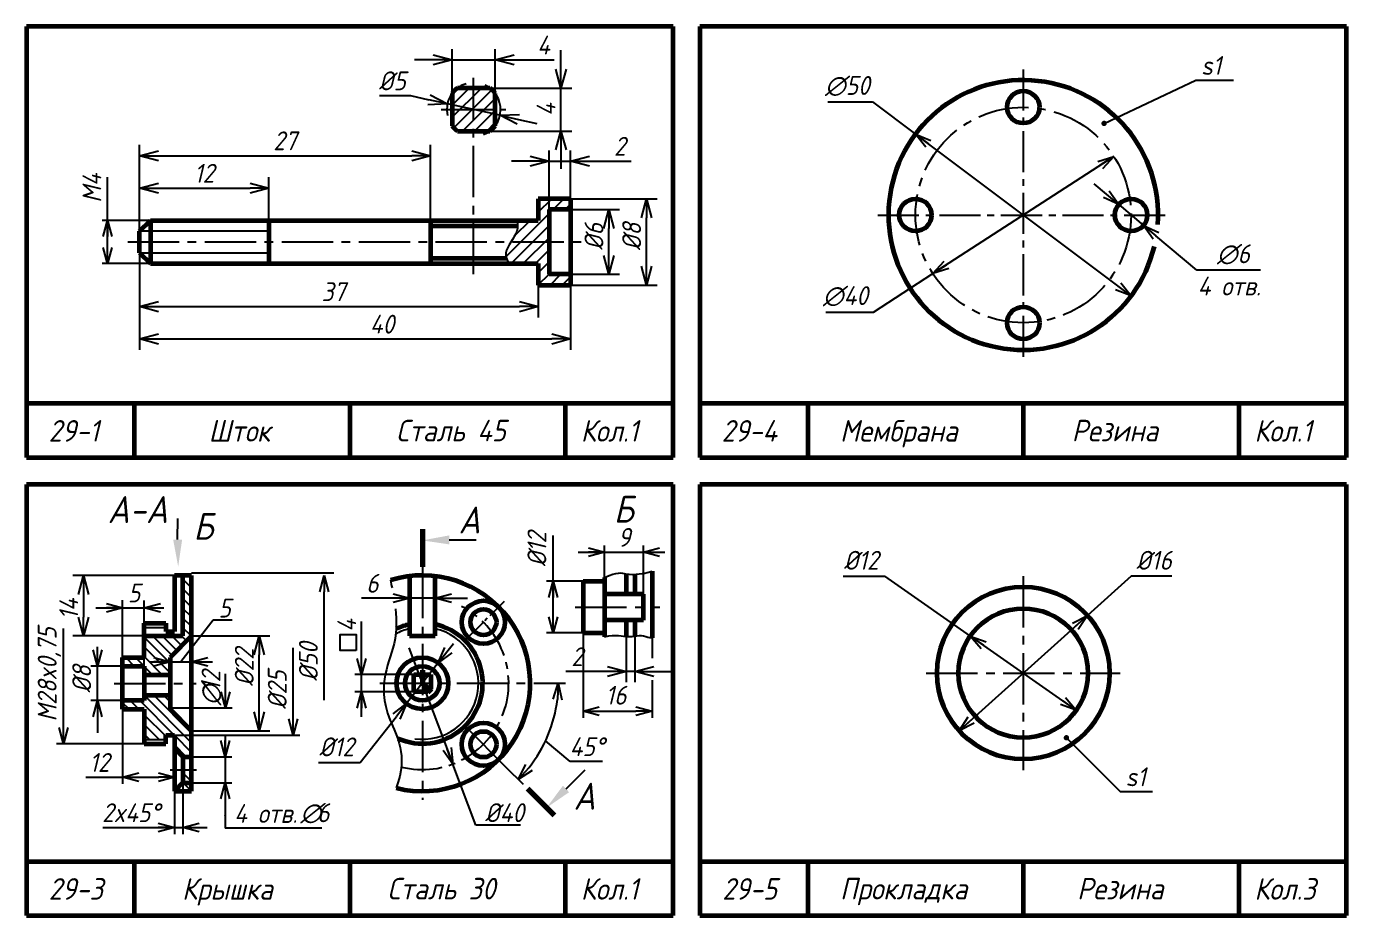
# Model space of a CAD drawing. Header units: millimetres. Extents: x -255 to 513, y 132 to 472.
# Drawn here: x -255 to -10, y 307 to 472 of the extents above; entities that cross this region are included whole.
import ezdxf

# ---------------------------------------------------------------- set-up
doc = ezdxf.new("R2010")
doc.units = ezdxf.units.MM
doc.header["$LTSCALE"] = 0.5
doc.linetypes.add('CENTER2', pattern=[28.575, 19.05, -3.175, 3.175, -3.175])
doc.layers.get('Defpoints').update_dxf_attribs({"color": 5})
doc.styles.get("Standard").update_dxf_attribs({"font": 'isocpeui.ttf', "width": 0.9})
doc.dimstyles.new('Standart 1', dxfattribs={"dimtxt": 3.5, "dimasz": 3.5, "dimexe": 2, "dimexo": 0, "dimgap": 1, "dimtad": 1, "dimtoh": 1, "dimdec": 0, "dimtxsty": 'Standard', "dimblk": 'OPEN30', "dimcen": 2.5, "dimadec": 0, "dimazin": 0, "dimtfac": 1, "dimtdec": 0, "dimtmove": 0, "dimatfit": 3, "dimldrblk": 'DOTSMALL', "dimfxl": 0, "dimarcsym": 0})

# ---------------------------------------------------------------- blocks, each defined once
blk = doc.blocks.new('_Open30')
at = {"color": 0, "linetype": 'ByBlock', "lineweight": -2}
for p, q in [((-1, 0.268), (0, 0)), ((0, 0), (-1, -0.268)), ((0, 0), (-1, 0))]:
    blk.add_line(p, q, dxfattribs=at)
blk = doc.blocks.new('*D52')
at = {"color": 0, "lineweight": -2}
for p, q in [((-153.92, 438), (-144.92, 438)), ((-146.92, 429.5), (-146.92, 434.5)), ((-153.92, 426), (-144.92, 426))]:
    blk.add_line(p, q, dxfattribs=at)
at = {"layer": 'Defpoints', "color": 0}
for p in [(-153.92, 438), (-146.92, 438), (-153.92, 426)]:
    blk.add_point(p, dxfattribs=at)
at = {"color": 0, "lineweight": -2, "xscale": 3.5, "yscale": 3.5, "zscale": 3.5}
for p, rotation in [((-146.92, 438), 90), ((-146.92, 426), 270)]:
    blk.add_blockref('_Open30', p, dxfattribs=dict(at, rotation=rotation))
at = {"color": 0, "lineweight": -3, "insert": (-149.67, 433), "char_height": 3.5, "attachment_point": 5, "rotation": 90}
blk.add_mtext('%%c6', dxfattribs=at)
blk = doc.blocks.new('_DotSmall')
at = {"color": 0, "linetype": 'ByBlock', "const_width": 0.5}
blk.add_lwpolyline([(-0.0625, 0, 1), (0.0625, 0, 1)], format="xyb", close=True, dxfattribs=at)
blk = doc.blocks.new('*D53')
at = {"color": 0, "lineweight": -2}
for p, q in [((-153.92, 440), (-137.92, 440)), ((-139.92, 427.5), (-139.92, 436.5)), ((-153.92, 424), (-137.92, 424))]:
    blk.add_line(p, q, dxfattribs=at)
at = {"layer": 'Defpoints', "color": 0}
for p in [(-153.92, 440), (-139.92, 440), (-153.92, 424)]:
    blk.add_point(p, dxfattribs=at)
at = {"color": 0, "lineweight": -2, "xscale": 3.5, "yscale": 3.5, "zscale": 3.5}
for p, rotation in [((-139.92, 440), 90), ((-139.92, 424), 270)]:
    blk.add_blockref('_Open30', p, dxfattribs=dict(at, rotation=rotation))
at = {"color": 0, "lineweight": -3, "insert": (-142.67, 433), "char_height": 3.5, "attachment_point": 5, "rotation": 90}
blk.add_mtext('%%c8', dxfattribs=at)
blk = doc.blocks.new('*D54')
at = {"color": 0, "lineweight": -2}
for p, q in [((-158, 438), (-158, 449)), ((-154, 438), (-154, 449)), ((-161.5, 447), (-165, 447)), ((-158, 447), (-154, 447)), ((-150.5, 447), (-142.76, 447))]:
    blk.add_line(p, q, dxfattribs=at)
at = {"layer": 'Defpoints', "color": 0}
for p in [(-154, 447), (-158, 438), (-154, 438)]:
    blk.add_point(p, dxfattribs=at)
at = {"color": 0, "lineweight": -2, "xscale": 3.5, "yscale": 3.5, "zscale": 3.5}
blk.add_blockref('_Open30', (-158, 447), dxfattribs=at)
at = {"color": 0, "lineweight": -2, "xscale": 3.5, "yscale": 3.5, "zscale": 3.5, "rotation": 180}
blk.add_blockref('_Open30', (-154, 447), dxfattribs=at)
at = {"color": 0, "lineweight": -3, "insert": (-144.88, 449.75), "char_height": 3.5, "attachment_point": 5}
blk.add_mtext('2', dxfattribs=at)
blk = doc.blocks.new('*D55')
at = {"color": 0, "lineweight": -2}
for p, q in [((-234, 434), (-234, 444)), ((-210, 436), (-210, 444)), ((-230.5, 442), (-213.5, 442))]:
    blk.add_line(p, q, dxfattribs=at)
at = {"layer": 'Defpoints', "color": 0}
for p in [(-210, 442), (-234, 434), (-210, 436)]:
    blk.add_point(p, dxfattribs=at)
at = {"color": 0, "lineweight": -2, "xscale": 3.5, "yscale": 3.5, "zscale": 3.5, "rotation": 180}
blk.add_blockref('_Open30', (-234, 442), dxfattribs=at)
at = {"color": 0, "lineweight": -2, "xscale": 3.5, "yscale": 3.5, "zscale": 3.5}
blk.add_blockref('_Open30', (-210, 442), dxfattribs=at)
at = {"color": 0, "lineweight": -3, "insert": (-222, 444.75), "char_height": 3.5, "attachment_point": 5}
blk.add_mtext('12', dxfattribs=at)
blk = doc.blocks.new('*D56')
at = {"color": 0, "lineweight": -2}
for p, q in [((-234, 443), (-234, 450)), ((-180, 436), (-180, 450)), ((-230.5, 448), (-183.5, 448))]:
    blk.add_line(p, q, dxfattribs=at)
at = {"layer": 'Defpoints', "color": 0}
for p in [(-180, 448), (-234, 443), (-180, 436)]:
    blk.add_point(p, dxfattribs=at)
at = {"color": 0, "lineweight": -2, "xscale": 3.5, "yscale": 3.5, "zscale": 3.5, "rotation": 180}
blk.add_blockref('_Open30', (-234, 448), dxfattribs=at)
at = {"color": 0, "lineweight": -2, "xscale": 3.5, "yscale": 3.5, "zscale": 3.5}
blk.add_blockref('_Open30', (-180, 448), dxfattribs=at)
at = {"color": 0, "lineweight": -3, "insert": (-207, 450.77), "char_height": 3.5, "attachment_point": 5}
blk.add_mtext('27', dxfattribs=at)
blk = doc.blocks.new('*D57')
at = {"color": 0, "lineweight": -2}
for p, q in [((-234, 430), (-234, 418)), ((-160, 424), (-160, 418)), ((-230.5, 420), (-163.5, 420))]:
    blk.add_line(p, q, dxfattribs=at)
at = {"layer": 'Defpoints', "color": 0}
for p in [(-234, 430), (-160, 424), (-160, 420)]:
    blk.add_point(p, dxfattribs=at)
at = {"color": 0, "lineweight": -2, "xscale": 3.5, "yscale": 3.5, "zscale": 3.5, "rotation": 180}
blk.add_blockref('_Open30', (-234, 420), dxfattribs=at)
at = {"color": 0, "lineweight": -2, "xscale": 3.5, "yscale": 3.5, "zscale": 3.5}
blk.add_blockref('_Open30', (-160, 420), dxfattribs=at)
at = {"color": 0, "lineweight": -3, "insert": (-198, 422.77), "char_height": 3.5, "attachment_point": 5}
blk.add_mtext('37', dxfattribs=at)
blk = doc.blocks.new('*D58')
at = {"color": 0, "lineweight": -2}
for p, q in [((-154, 424), (-154, 412)), ((-234, 419), (-234, 412)), ((-230.5, 414), (-157.5, 414))]:
    blk.add_line(p, q, dxfattribs=at)
at = {"layer": 'Defpoints', "color": 0}
for p in [(-154, 424), (-234, 419), (-154, 414)]:
    blk.add_point(p, dxfattribs=at)
at = {"color": 0, "lineweight": -2, "xscale": 3.5, "yscale": 3.5, "zscale": 3.5, "rotation": 180}
blk.add_blockref('_Open30', (-234, 414), dxfattribs=at)
at = {"color": 0, "lineweight": -2, "xscale": 3.5, "yscale": 3.5, "zscale": 3.5}
blk.add_blockref('_Open30', (-154, 414), dxfattribs=at)
at = {"color": 0, "lineweight": -3, "insert": (-189, 416.75), "char_height": 3.5, "attachment_point": 5}
blk.add_mtext('40', dxfattribs=at)
blk = doc.blocks.new('*D59')
at = {"color": 0, "lineweight": -2}
for p, q in [((-179.5, 465.79), (-183, 465.79)), ((-176, 459.57), (-176, 467.79)), ((-176, 465.79), (-168, 465.79)), ((-168, 459.57), (-168, 467.79)), ((-164.5, 465.79), (-157.06, 465.79))]:
    blk.add_line(p, q, dxfattribs=at)
at = {"layer": 'Defpoints', "color": 0}
for p in [(-168, 465.79), (-176, 459.57), (-168, 459.57)]:
    blk.add_point(p, dxfattribs=at)
at = {"color": 0, "lineweight": -2, "xscale": 3.5, "yscale": 3.5, "zscale": 3.5}
blk.add_blockref('_Open30', (-176, 465.79), dxfattribs=at)
at = {"color": 0, "lineweight": -2, "xscale": 3.5, "yscale": 3.5, "zscale": 3.5, "rotation": 180}
blk.add_blockref('_Open30', (-168, 465.79), dxfattribs=at)
at = {"color": 0, "lineweight": -3, "insert": (-159.03, 468.54), "char_height": 3.5, "attachment_point": 5}
blk.add_mtext('4', dxfattribs=at)
blk = doc.blocks.new('*D60')
at = {"color": 0, "lineweight": -2}
for p, q in [((-224.34, 358.89), (-209.82, 358.89)), ((-211.82, 344.79), (-211.82, 355.39)), ((-224.34, 341.29), (-209.82, 341.29))]:
    blk.add_line(p, q, dxfattribs=at)
at = {"layer": 'Defpoints', "color": 0}
for p in [(-224.34, 358.89), (-211.82, 358.89), (-224.34, 341.29)]:
    blk.add_point(p, dxfattribs=at)
at = {"color": 0, "lineweight": -2, "xscale": 3.5, "yscale": 3.5, "zscale": 3.5}
for p, rotation in [((-211.82, 358.89), 90), ((-211.82, 341.29), 270)]:
    blk.add_blockref('_Open30', p, dxfattribs=dict(at, rotation=rotation))
at = {"color": 0, "lineweight": -3, "insert": (-214.57, 353.1), "char_height": 3.5, "attachment_point": 5, "rotation": 90}
blk.add_mtext('%%c22', dxfattribs=at)
blk = doc.blocks.new('*D61')
at = {"color": 0, "lineweight": -2}
for p, q in [((-227.54, 370.11), (-246.4, 370.11)), ((-244.4, 366.61), (-244.4, 362.39)), ((-233.14, 358.89), (-246.4, 358.89))]:
    blk.add_line(p, q, dxfattribs=at)
at = {"layer": 'Defpoints', "color": 0}
for p in [(-227.54, 370.11), (-244.4, 358.89), (-233.14, 358.89)]:
    blk.add_point(p, dxfattribs=at)
at = {"color": 0, "lineweight": -2, "xscale": 3.5, "yscale": 3.5, "zscale": 3.5}
for p, rotation in [((-244.4, 370.11), 90), ((-244.4, 358.89), 270)]:
    blk.add_blockref('_Open30', p, dxfattribs=dict(at, rotation=rotation))
at = {"color": 0, "lineweight": -3, "insert": (-247.15, 363.89), "char_height": 3.5, "attachment_point": 5, "rotation": 90}
blk.add_mtext('14', dxfattribs=at)
blk = doc.blocks.new('*D62')
at = {"color": 0, "lineweight": -2}
for p, q in [((-143.69, 359.45), (-143.69, 350.29)), ((-142.09, 359.23), (-142.09, 350.29)), ((-147.19, 352.29), (-154.92, 352.29)), ((-142.09, 352.29), (-143.69, 352.29)), ((-138.59, 352.29), (-135.09, 352.29))]:
    blk.add_line(p, q, dxfattribs=at)
at = {"layer": 'Defpoints', "color": 0}
for p in [(-143.69, 359.45), (-142.09, 359.23), (-142.09, 352.29)]:
    blk.add_point(p, dxfattribs=at)
at = {"color": 0, "lineweight": -2, "xscale": 3.5, "yscale": 3.5, "zscale": 3.5}
blk.add_blockref('_Open30', (-143.69, 352.29), dxfattribs=at)
at = {"color": 0, "lineweight": -2, "xscale": 3.5, "yscale": 3.5, "zscale": 3.5, "rotation": 180}
blk.add_blockref('_Open30', (-142.09, 352.29), dxfattribs=at)
at = {"color": 0, "lineweight": -3, "insert": (-152.8, 355.04), "char_height": 3.5, "attachment_point": 5}
blk.add_mtext('2', dxfattribs=at)
blk = doc.blocks.new('*D63')
at = {"color": 0, "lineweight": -2}
for p, q in [((-189.45, 459.15), (-183.72, 459.15)), ((-183.72, 459.15), (-180.3, 458.4)), ((-167.12, 455.5), (-176.88, 457.64)), ((-163.7, 454.74), (-160.28, 453.99))]:
    blk.add_line(p, q, dxfattribs=at)
at = {"layer": 'Defpoints', "color": 0}
for p in [(-176.88, 457.64), (-167.12, 455.5)]:
    blk.add_point(p, dxfattribs=at)
at = {"color": 0, "lineweight": -2, "xscale": 3.5, "yscale": 3.5, "zscale": 3.5}
for p, rotation in [((-176.88, 457.64), 347.5974514441106), ((-167.12, 455.5), 167.5974514441105)]:
    blk.add_blockref('_Open30', p, dxfattribs=dict(at, rotation=rotation))
at = {"color": 0, "lineweight": -3, "insert": (-187.09, 461.9), "char_height": 3.5, "attachment_point": 5}
blk.add_mtext('%%c5', dxfattribs=at)
blk = doc.blocks.new('*D64')
at = {"color": 0, "lineweight": -2}
for p, q in [((-155.8, 464.07), (-155.8, 467.57)), ((-169, 460.57), (-153.8, 460.57)), ((-155.8, 452.57), (-155.8, 460.57)), ((-169, 452.57), (-153.8, 452.57)), ((-155.8, 449.07), (-155.8, 445.57))]:
    blk.add_line(p, q, dxfattribs=at)
at = {"layer": 'Defpoints', "color": 0}
for p in [(-169, 460.57), (-155.8, 460.57), (-169, 452.57)]:
    blk.add_point(p, dxfattribs=at)
at = {"color": 0, "lineweight": -2, "xscale": 3.5, "yscale": 3.5, "zscale": 3.5}
for p, rotation in [((-155.8, 460.57), 270), ((-155.8, 452.57), 90)]:
    blk.add_blockref('_Open30', p, dxfattribs=dict(at, rotation=rotation))
at = {"color": 0, "lineweight": -3, "insert": (-158.55, 456.57), "char_height": 3.5, "attachment_point": 5, "rotation": 90}
blk.add_mtext('4', dxfattribs=at)

msp = doc.modelspace()

# ---------------------------------------------------------------- hatches: boundary and pattern name
at = {"lineweight": -3}
h = msp.add_hatch(dxfattribs=at)
h.set_pattern_fill('ANSI31', color=256, scale=0.5, style=0)
h.set_pattern_definition([(45, (-9, -2), (-1.122532, 1.122532), [])])
h.paths.add_polyline_path([(-168, 456.57), (-168, 459.57, 0.071068), (-169, 460.57), (-172, 460.57), (-172, 456.57)])
h.paths.add_polyline_path([(-172, 460.57), (-175, 460.57, 0.071068), (-176, 459.57), (-176, 456.57), (-172, 456.57)])
h.paths.add_polyline_path([(-172, 456.57), (-176, 456.57), (-176, 453.57, 0.071068), (-175, 452.57), (-172, 452.57)])
h.paths.add_polyline_path([(-172, 452.57), (-169, 452.57, 0.071068), (-168, 453.57), (-168, 456.57), (-172, 456.57)])
h = msp.add_hatch(dxfattribs=at)
h.set_pattern_fill('ANSI31', color=256, scale=0.5, style=0)
h.set_pattern_definition([(45, (-370, 122), (-1.122532, 1.122532), [])])
edge = h.paths.add_edge_path()
edge.add_line((-158, 432), (-158, 438))
edge.add_line((-158, 438), (-154, 438))
edge.add_line((-154, 438), (-154, 440))
edge.add_line((-154, 440), (-160, 440))
edge.add_line((-160, 440), (-160, 436))
edge.add_line((-160, 436), (-163.96, 436))
edge.add_spline(control_points=[(-163.96, 436), (-163.8, 435.32), (-163.78, 433.97), (-164.67, 432.66), (-165.09, 432)], knot_values=[2.087377, 2.087377, 2.087377, 2.087377, 3.162278, 4.271945, 4.271945, 4.271945, 4.271945], degree=3, periodic=0)
edge.add_line((-165.09, 432), (-158, 432))
edge = h.paths.add_edge_path()
edge.add_line((-160, 428), (-160, 424))
edge.add_line((-160, 424), (-154, 424))
edge.add_line((-154, 424), (-154, 426))
edge.add_line((-154, 426), (-158, 426))
edge.add_line((-158, 426), (-158, 432))
edge.add_line((-158, 432), (-165.09, 432))
edge.add_spline(control_points=[(-165.09, 432), (-165.52, 431.33), (-166.31, 430.01), (-165.85, 428.67), (-165.46, 428)], knot_values=[4.271945, 4.271945, 4.271945, 4.271945, 5.398346, 6.519155, 6.519155, 6.519155, 6.519155], degree=3, periodic=0)
edge.add_line((-165.46, 428), (-160, 428))
h = msp.add_hatch(dxfattribs=at)
h.set_pattern_fill('ANSI31', color=256, scale=0.4, angle=90, style=0)
h.set_pattern_definition([(135, (-9, -2), (-0.8980256, -0.8980256), [])])
h.paths.add_polyline_path([(-224.34, 370.11), (-225.94, 370.11), (-225.94, 358.89), (-233.14, 358.89), (-233.14, 353.29), (-233.14, 351.69), (-228.34, 351.69), (-228.34, 354.89), (-224.34, 358.89)])
h.paths.add_polyline_path([(-233.14, 354.89), (-237.14, 354.89), (-237.14, 353.29), (-233.14, 353.29)])
h.paths.add_polyline_path([(-228.34, 347.82), (-233.14, 347.82), (-233.14, 346.89), (-237.14, 346.89), (-237.14, 345.36), (-237.07, 345.29), (-233.14, 345.29), (-233.14, 339.69), (-229.14, 339.69), (-229.14, 340.49), (-227.54, 340.49), (-224.34, 340.49), (-224.34, 341.29), (-228.34, 345.29)])
h.paths.add_polyline_path([(-224.34, 340.49), (-227.54, 340.49), (-227.54, 338.09), (-225.94, 336.49), (-224.34, 336.49)])
h.paths.add_polyline_path([(-224.34, 331.65), (-225.94, 331.65), (-225.94, 330.09), (-224.34, 330.09)], flags=17)
h.paths.add_polyline_path([(-225.94, 331.65), (-224.34, 331.65), (-224.34, 334.07), (-225.94, 334.07), (-225.94, 331.69), (-227.54, 330.09), (-225.94, 330.09)])

# ---------------------------------------------------------------- linework, layer by layer
at = {"lineweight": 60}
for p, q in [((-135, 472), (-255, 472)), ((-255, 472), (-255, 392)), ((-135, 392), (-135, 472)), ((-10, 472), (-130, 472)), ((-130, 472), (-130, 392)), ((-10, 392), (-10, 472)), ((-176, 459.57), (-176, 453.57)), ((-169, 460.57), (-175, 460.57)), ((-168, 453.57), (-168, 459.57)), ((-175, 452.57), (-169, 452.57)), ((-154, 440), (-160, 440)), ((-160, 440), (-160, 436)), ((-154, 440), (-154, 424)), ((-154, 438), (-158, 438)), ((-158, 438), (-158, 426)), ((-234, 434), (-232, 436)), ((-234, 430), (-234, 434)), ((-232, 436), (-160, 436)), ((-232, 436), (-232, 428)), ((-210, 436), (-210, 428)), ((-180, 436), (-180, 428)), ((-234, 430), (-232, 428)), ((-232, 428), (-160, 428)), ((-160, 428), (-160, 424)), ((-160, 424), (-154, 424)), ((-154, 426), (-158, 426)), ((-135, 402), (-255, 402)), ((-235, 402), (-235, 392)), ((-195, 402), (-195, 392)), ((-155, 402), (-155, 392)), ((-10, 402), (-130, 402)), ((-110, 402), (-110, 392)), ((-70, 402), (-70, 392)), ((-30, 402), (-30, 392)), ((-255, 392), (-135, 392)), ((-130, 392), (-10, 392)), ((-135, 387), (-255, 387)), ((-255, 387), (-255, 307)), ((-135, 307), (-135, 387)), ((-10, 387), (-130, 387)), ((-130, 387), (-130, 307)), ((-10, 307), (-10, 387)), ((-227.54, 370.11), (-227.54, 359.69)), ((-224.34, 370.11), (-227.54, 370.11)), ((-225.94, 358.89), (-225.94, 370.09)), ((-224.34, 330.09), (-224.34, 370.09)), ((-183.92, 369.98), (-183.92, 358.91)), ((-179.12, 358.91), (-179.12, 369.98)), ((-143.69, 370.42), (-143.69, 366.65)), ((-142.09, 370.32), (-142.09, 366.65)), ((-138.89, 370.9), (-138.89, 358.55)), ((-151.69, 369.05), (-151.69, 359.45)), ((-151.69, 369.05), (-147.69, 369.05)), ((-147.69, 369.76), (-147.69, 358.72)), ((-140.49, 366.65), (-147.69, 366.65)), ((-140.49, 361.85), (-140.49, 366.65)), ((-233.14, 361.29), (-229.14, 361.29)), ((-233.14, 354.89), (-233.14, 361.29)), ((-229.14, 361.29), (-229.14, 359.69)), ((-140.49, 361.85), (-147.69, 361.85)), ((-143.69, 361.85), (-143.69, 358.78)), ((-142.09, 361.85), (-142.09, 358.88)), ((-233.14, 358.89), (-225.94, 358.89)), ((-229.14, 359.69), (-227.54, 359.69)), ((-224.34, 358.89), (-228.34, 354.89)), ((-183.92, 358.91), (-179.12, 358.91)), ((-151.69, 359.45), (-147.69, 359.45)), ((-237.14, 354.89), (-233.14, 354.89)), ((-237.14, 345.29), (-237.14, 354.89)), ((-237.14, 353.29), (-233.14, 353.29)), ((-233.14, 353.29), (-233.14, 346.89)), ((-228.34, 354.89), (-228.34, 345.29)), ((-233.14, 351.69), (-228.34, 351.69)), ((-183.12, 351.71), (-181.73, 351.71)), ((-183.12, 348.51), (-183.12, 351.71)), ((-181.24, 351.71), (-179.92, 351.71)), ((-179.92, 351.71), (-179.92, 349.03)), ((-180.53, 348.51), (-183.12, 348.51)), ((-233.14, 346.89), (-237.14, 346.89)), ((-228.34, 347.82), (-233.14, 347.82)), ((-237.14, 345.29), (-233.14, 345.29)), ((-233.14, 345.29), (-233.14, 338.89)), ((-224.34, 341.29), (-228.34, 345.29)), ((-233.14, 338.89), (-229.14, 338.89)), ((-229.14, 340.49), (-227.54, 340.49)), ((-229.14, 338.89), (-229.14, 340.49)), ((-227.54, 340.49), (-227.54, 330.09)), ((-227.54, 338.09), (-225.94, 336.49)), ((-225.94, 336.49), (-225.94, 331.69)), ((-225.94, 336.49), (-224.34, 336.49)), ((-225.94, 331.69), (-227.54, 330.09)), ((-225.94, 331.65), (-224.34, 331.65)), ((-227.54, 330.09), (-224.34, 330.09)), ((-135, 317), (-255, 317)), ((-235, 317), (-235, 307)), ((-195, 317), (-195, 307)), ((-155, 317), (-155, 307)), ((-10, 317), (-130, 317)), ((-110, 317), (-110, 307)), ((-70, 317), (-70, 307)), ((-30, 317), (-30, 307)), ((-255, 307), (-135, 307)), ((-130, 307), (-10, 307))]:
    msp.add_line(p, q, dxfattribs=at)
at = {"linetype": 'CENTER2', "lineweight": -3, "ltscale": 0.8}
for p, q in [((-70, 464), (-70, 410)), ((-97, 437), (-43, 437))]:
    msp.add_line(p, q, dxfattribs=at)
at = {"linetype": 'CENTER2', "lineweight": -3}
for p, q in [((-172, 426), (-172, 462.47)), ((-178, 456.57), (-166, 456.57)), ((-236.2, 432), (-152, 432)), ((-181.52, 371.71), (-181.52, 328.51)), ((-70, 370), (-70, 334)), ((-153.14, 364.25), (-137.45, 364.25)), ((-88, 352), (-52, 352)), ((-238.74, 350.09), (-223.52, 350.09)), ((-189.43, 350.11), (-159.92, 350.11))]:
    msp.add_line(p, q, dxfattribs=at)
at = {"lineweight": -3}
for p, q in [((-55, 454), (-38, 462)), ((-38, 462), (-31, 462)), ((-53.21, 447.87), (-86.79, 426.13)), ((-239.92, 431), (-239.92, 444)), ((-54.57, 440.86), (-56.86, 442.79)), ((-52.27, 438.93), (-47.68, 435.07)), ((-231.92, 436), (-240.92, 436)), ((-210, 434), (-234, 434)), ((-37.81, 426.77), (-45.38, 433.14)), ((-234, 430), (-210, 430)), ((-231.92, 428), (-240.92, 428)), ((-26, 426.77), (-37.81, 426.77)), ((-97.82, 419), (-86.79, 426.13)), ((-106.64, 419), (-97.82, 419)), ((-226.93, 376.76), (-226.92, 380.67)), ((-176.52, 376.71), (-171.52, 376.71)), ((-103.44, 370), (-95.71, 370)), ((-60.17, 345.12), (-95.71, 370)), ((-173.52, 342.11), (-166.01, 334.55)), ((-62, 340), (-52, 330)), ((-154.86, 330.5), (-151.32, 334.03)), ((-52, 330), (-46, 330))]:
    msp.add_line(p, q, dxfattribs=at)
at = {"lineweight": -3, "ltscale": 0.6}
for p, q in [((-106.28, 458), (-98, 458)), ((-98, 458), (-90.02, 452.01)), ((-49.98, 421.99), (-90.02, 452.01)), ((-157.23, 362.45), (-157.23, 377.51)), ((-147.69, 369.76), (-147.69, 375.68)), ((-140.49, 366.65), (-140.49, 375.68)), ((-152.6, 374.43), (-136.53, 374.43)), ((-224.34, 370.63), (-197.95, 370.63)), ((-50, 370), (-58.11, 362.7)), ((-42.46, 370), (-50, 370)), ((-151.69, 369.05), (-158.48, 369.05)), ((-237.14, 354.89), (-237.14, 365.51)), ((-233.14, 353.29), (-233.14, 365.5)), ((-199.75, 346.96), (-199.75, 367.09)), ((-186.92, 365.91), (-192.8, 365.91)), ((-179.12, 365.91), (-183.92, 365.91)), ((-176.12, 365.91), (-173.12, 365.91)), ((-242.11, 364.12), (-229.47, 364.12)), ((-81.89, 341.3), (-58.11, 362.7)), ((-248.1, 341.89), (-248.1, 360.26)), ((-220.31, 361.8), (-226.35, 354.08)), ((-216.82, 361.8), (-220.31, 361.8)), ((-192.8, 343.91), (-192.8, 361.57)), ((-151.69, 359.45), (-158.48, 359.45)), ((-151.69, 359.45), (-151.69, 343.71)), ((-138.89, 358.55), (-138.89, 354.79)), ((-241.82, 346.89), (-241.82, 356.89)), ((-205.52, 343.49), (-205.52, 356.69)), ((-184, 356.71), (-175.88, 335.11)), ((-176.71, 356.25), (-175.72, 357.5)), ((-237.14, 353.29), (-243.07, 353.29)), ((-232.17, 354.08), (-220.48, 354.08)), ((-178.56, 353.88), (-184.48, 346.33)), ((-218.05, 348.54), (-218.05, 351.89)), ((-183.12, 351.71), (-194.05, 351.71)), ((-138.89, 350.68), (-138.89, 343.71)), ((-183.12, 348.51), (-194.05, 348.51)), ((-159.92, 350.11), (-154.97, 350.11)), ((-237.14, 346.89), (-243.07, 346.89)), ((-228.34, 345.54), (-216.8, 345.54)), ((-241.82, 343.89), (-241.82, 340.89)), ((-237.14, 345.29), (-237.14, 331.42)), ((-193.07, 335.38), (-186.33, 343.97)), ((-148.69, 344.96), (-141.89, 344.96)), ((-233.14, 338.89), (-249.44, 338.89)), ((-227.54, 340.49), (-204.27, 340.49)), ((-218.14, 340.48), (-218.14, 331.65)), ((-154.09, 335.6), (-158.67, 339.42)), ((-224.34, 336.49), (-216.89, 336.49)), ((-228.32, 334.07), (-223.45, 334.07)), ((-200.79, 335.38), (-193.07, 335.38)), ((-171.62, 323.78), (-175.88, 335.11)), ((-166.01, 334.55), (-162.84, 331.36)), ((-148.1, 335.6), (-154.09, 335.6)), ((-243.99, 332.67), (-230.4, 332.67)), ((-225.94, 331.65), (-225.94, 322.09)), ((-224.34, 331.65), (-216.89, 331.65)), ((-227.54, 330.09), (-227.54, 322.09)), ((-218.14, 328.65), (-218.14, 323.24)), ((-218.14, 325.6), (-218.14, 325.65)), ((-163.33, 323.78), (-171.62, 323.78)), ((-240.83, 323.34), (-221.43, 323.34)), ((-200.2, 323.24), (-218.14, 323.24))]:
    msp.add_line(p, q, dxfattribs=at)
at = {"lineweight": 60, "ltscale": 0.6}
for p, q in [((-180, 435), (-163.84, 435)), ((-180, 429), (-165.91, 429))]:
    msp.add_line(p, q, dxfattribs=at)
at = {"lineweight": 80}
for p, q in [((-181.52, 378.71), (-181.52, 371.71)), ((-181.52, 352.54), (-181.52, 350.11)), ((-179.8, 348.39), (-181.52, 350.11)), ((-156.98, 325.55), (-161.93, 330.5))]:
    msp.add_line(p, q, dxfattribs=at)
at = {"ltscale": 0.6}
msp.add_line((-233.14, 364.12), (-233.14, 365.37), dxfattribs=at)
at = {"linetype": 'CENTER2', "lineweight": -3, "ltscale": 0.4}
msp.add_line((-166.32, 365.31), (-173.52, 358.11), dxfattribs=at)
for p, q in [((-233.14, 360.49), (-229.14, 360.49)), ((-237.07, 345.29), (-237.14, 345.36)), ((-233.14, 339.69), (-229.14, 339.69))]:
    msp.add_line(p, q)
at = {"const_width": 0.5}
for points in [[(-55.25, 454, 1), (-54.75, 454, 1)], [(-61.75, 340, -1), (-62.25, 340, -1)]]:
    msp.add_lwpolyline(points, format="xyb", close=True, dxfattribs=at)
at = {"lineweight": -3, "ltscale": 0.6}
msp.add_lwpolyline([(-193.8, 356.19), (-196.8, 356.19), (-196.8, 359.19), (-193.8, 359.19)], close=True, dxfattribs=at)
at = {"lineweight": 60}
for centre, radius in [((-70, 457.02), 3), ((-90.02, 437), 3), ((-49.98, 437), 3), ((-70, 416.98), 3), ((-70, 352), 16), ((-170.19, 361.44), 4), ((-170.19, 361.44), 2.4), ((-70, 352), 12), ((-181.52, 350.11), 4.8), ((-181.52, 350.11), 3.2), ((-170.19, 338.78), 4), ((-170.19, 338.78), 2.4)]:
    msp.add_circle(centre, radius, dxfattribs=at)
at = {"linetype": 'CENTER2', "lineweight": -3}
msp.add_circle((-70, 437), 20, dxfattribs=at)
at = {"lineweight": -3, "ltscale": 0.6}
for centre, radius, start, end in [((-172, 456.57), 5, 106.081, 193.0872), ((-172, 456.57), 5, 291.7381, 64.9849), ((-181.47, 350.11), 25.19, 321.6511, 353.1713)]:
    msp.add_arc(centre, radius, start, end, dxfattribs=at)
at = {"lineweight": 60}
for centre, radius, start, end in [((-70, 437), 25.02, 355.9792, 346.5172), ((-181.52, 350.11), 20.02, 256.009, 107.2207), ((-181.52, 350.11), 11.2, 102.3736, 115.8395), ((-181.52, 350.11), 11.2, 245.928, 77.6264)]:
    msp.add_arc(centre, radius, start, end, dxfattribs=at)
at = {"lineweight": 60, "ltscale": 0.6}
for start, end in [(126.8699, 143.1301), (36.8699, 53.1301), (216.8699, 233.1301), (306.8699, 323.1301)]:
    msp.add_arc((-172, 456.57), 5, start, end, dxfattribs=at)
at = {"linetype": 'CENTER2', "lineweight": -3, "ltscale": 0.8}
msp.add_arc((-181.52, 350.11), 16.02, 256.1075, 62.9744, dxfattribs=at)
msp.add_arc((-181.52, 350.11), 10.4, 103.3424, 118.4702)
at = {"lineweight": -3}
msp.add_arc((-181.52, 350.11), 10.4, 262.1369, 76.6576, dxfattribs=at)
for points, knots in [([(-163.96, 436), (-163.8, 435.32), (-163.76, 433.27), (-166.54, 430.67), (-165.85, 428.67), (-165.46, 428)], [2.087377, 2.087377, 2.087377, 2.087377, 3.162278, 5.398346, 6.519155, 6.519155, 6.519155, 6.519155]), ([(-147.69, 369.76), (-145.31, 370.86), (-142.76, 369.91), (-138.89, 370.9), (-138.89, 370.9), (-138.89, 370.9)], [7.315413, 7.315413, 7.315413, 7.315413, 9.571155, 14.95632, 19.175305, 19.175305, 19.175305, 19.175305]), ([(-186.53, 363.94), (-186.27, 361.54), (-186.55, 356.53), (-188.6, 353.11), (-189.1, 344.65), (-184.08, 336.92), (-186.36, 330.69)], [7.005432, 7.005432, 7.005432, 7.005432, 11.18034, 19.242598, 25.567153, 30.602469, 30.602469, 30.602469, 30.602469])]:
    msp.add_open_spline(points, degree=3, knots=knots, dxfattribs=at)
msp.add_open_spline([(-187.45, 369.23), (-187.34, 368.74), (-187.24, 368.28), (-187.15, 367.84)], degree=3, dxfattribs=at)
msp.add_open_spline([(-147.69, 358.72), (-145.47, 359.3), (-143.46, 358.27), (-140.9, 359.3), (-139.63, 358.6), (-138.89, 358.55)], degree=3, knots=[7.349121, 7.349121, 7.349121, 7.349121, 12.407318, 17.506337, 18.515161, 18.515161, 18.515161, 18.515161])
for points in [[(-176.5, 375.88), (-176.54, 377.55), (-181.52, 376.62)], [(-226.1, 376.78), (-227.76, 376.75), (-226.83, 371.76)]]:
    msp.add_solid(points)
msp.add_solid([(-155.43, 331.1), (-154.28, 329.9), (-158.46, 327.03)], dxfattribs=at)

# ---------------------------------------------------------------- block references
at = {"lineweight": -3, "ltscale": 0.6, "yscale": 3, "zscale": 3}
for p, xscale, rotation in [((-90.02, 452.01), 2.999999999999977, 143.1301022519854), ((-49.98, 421.99), 2.999999999999977, 323.1301022519855), ((-140.49, 374.43), 3, 180), ((-199.75, 370.09), 3, 90), ((-157.23, 369.05), 3, 90), ((-179.12, 365.91), 3, 180), ((-233.14, 364.12), 3, 180), ((-58.11, 362.7), 2.999999999999945, 41.98721249581634), ((-157.23, 359.45), 3, 270), ((-241.82, 353.29), 3, 270), ((-178.56, 353.88), 2.999999999999961, 231.9035866797433), ((-224.34, 354.08), 3, 180), ((-192.8, 351.71), 3, 270), ((-218.05, 345.54), 3, 270), ((-192.8, 348.51), 3, 90), ((-156.29, 350.11), 3.000000000000052, 86.58563120648263), ((-241.82, 346.89), 3, 90), ((-184.48, 346.33), 2.999999999999961, 51.90358667974328), ((-151.69, 344.96), 3, 180), ((-205.52, 340.49), 3, 270), ((-81.89, 341.3), 2.999999999999945, 221.9872124958163), ((-248.1, 338.89), 3, 270), ((-218.14, 336.49), 3, 270), ((-175.88, 335.11), 2.999999999999996, 290.5986951317337), ((-237.14, 332.67), 3, 180), ((-163.72, 332.24), 3.00000000000004, 228.2367099103165), ((-218.14, 331.65), 3, 90), ((-225.94, 323.34), 3, 180)]:
    msp.add_blockref('_Open30', p, dxfattribs=dict(at, xscale=xscale, rotation=rotation))
at = {"lineweight": -3, "yscale": 3, "zscale": 3}
for p, xscale, rotation in [((-53.21, 447.87), 2.999999999999948, 32.90524292298769), ((-52.27, 438.93), 3.000000000000016, 319.932471664652), ((-239.92, 436), 3, 90), ((-47.68, 435.07), 3.000000000000016, 139.932471664652), ((-239.92, 428), 3, 270), ((-86.79, 426.13), 2.999999999999995, 212.9052429229871), ((-79.83, 358.88), 3.000000000000025, 145.0079798014415), ((-60.17, 345.12), 2.999999999999979, 325.0079798014409)]:
    msp.add_blockref('_Open30', p, dxfattribs=dict(at, xscale=xscale, rotation=rotation))
at = {"lineweight": -3, "ltscale": 0.6, "xscale": 3, "yscale": 3, "zscale": 3}
for p in [(-147.69, 374.43), (-183.92, 365.91), (-237.14, 364.12), (-228.34, 354.08), (-138.89, 344.96), (-227.5, 332.67), (-227.54, 323.34)]:
    msp.add_blockref('_Open30', p, dxfattribs=at)

# ---------------------------------------------------------------- texts
at = {"lineweight": -3, "width": 0.9}
for s, height, p in [('s1', 3.5, (-37, 463)), ('4 отв.', 3.5, (-37.63, 422.07)), ('A-A', 5, (-239.91, 379.85)), ('Б', 5, (-145.99, 379.92)), ('А', 5, (-174.8, 377.91)), ('5', 3.5, (-219.36, 362.31)), ('s1', 3.5, (-51, 331)), ('А', 5, (-153.46, 326.65)), ('2x45%%d', 3.5, (-240.96, 324.34)), ('4 отв. ', 3.5, (-216.44, 324.2)), ('∅', 3.5, (-204.13, 324.33)), ('6', 3.5, (-201.05, 324.33))]:
    msp.add_text(s, height=height, dxfattribs=at).set_placement(p)
at = {"width": 0.9}
for s, height, p in [('29-1', 4, (-250.88, 394.95)), ('Шток', 4, (-221.18, 394.95)), ('Сталь 45', 4, (-186.38, 395)), ('Кол.1', 4, (-152.11, 394.95)), ('29-4', 4, (-125.97, 394.95)), ('Мембрана', 4, (-104, 394.95)), ('Резина', 4, (-61, 395)), ('Кол.1', 4, (-27.11, 394.95)), ('Б', 5, (-224, 376.74)), ('29-3', 4, (-250.86, 309.95)), ('Крышка', 4, (-226.11, 309.95)), ('Сталь 30', 4, (-188, 310)), ('Кол.1', 4, (-152.11, 309.95)), ('29-5', 4, (-125.86, 309.95)), ('Прокладка', 4, (-104, 310)), ('Резина', 4, (-60, 310)), ('Кол.3', 4, (-27.11, 309.95))]:
    msp.add_text(s, height=height, dxfattribs=at).set_placement(p)
at = {"lineweight": -3, "width": 0.9}
for s, p in [('12', (-218.99, 348.71)), ('∅', (-219.05, 346.01))]:
    msp.add_text(s, height=3.5, rotation=90, dxfattribs=at).set_placement(p)
at = {"lineweight": -3, "ltscale": 0.6, "char_height": 3.5, "attachment_point": 5}
for s, insert in [('∅50', (-102.64, 460.93)), ('9', (-144.06, 377.18)), ('%%c16', (-45.73, 372.93)), ('6', (-190.8, 368.66)), ('5', (-235.01, 366.87)), ('16', (-145.58, 347.89)), ('%%c12', (-197.43, 338.31)), ('45°', (-150.95, 338.34)), ('12', (-241.44, 335.42)), ('%%c40', (-166.27, 326.1))]:
    msp.add_mtext(s, dxfattribs=dict(at, insert=insert))
at = {"lineweight": -3, "insert": (-242.85, 442), "char_height": 3.5, "attachment_point": 5, "rotation": 90}
msp.add_mtext('M4', dxfattribs=at)
at = {"lineweight": -3, "char_height": 3.5, "attachment_point": 5}
for s, insert in [('∅6', (-31, 429.69)), ('∅40', (-103, 421.93)), ('%%c12', (-100.08, 372.93))]:
    msp.add_mtext(s, dxfattribs=dict(at, insert=insert))
at = {"lineweight": -3, "ltscale": 0.6, "char_height": 3.5, "attachment_point": 5, "rotation": 90}
for s, insert in [('%%c12', (-160.26, 374.99)), ('M28x0,75', (-250.74, 351.77)), ('4', (-195.55, 360.84)), ('%%c50', (-202.67, 354.11)), ('%%c8', (-244.74, 350.89)), ('%%c25', (-208.45, 348.9))]:
    msp.add_mtext(s, dxfattribs=dict(at, insert=insert))

# ---------------------------------------------------------------- dimensions: what is measured, and where the dimension line sits
at = {"lineweight": -3}
for base, p1, p2, text, picture, middle in [((-168, 465.79), (-176, 459.57), (-168, 459.57), '4', '*D59', (-159.03, 465.79)), ((-180, 448), (-234, 443), (-180, 436), '27', '*D56', (-207, 448)), ((-154, 447), (-158, 438), (-154, 438), '2', '*D54', (-144.88, 447)), ((-210, 442), (-234, 434), (-210, 436), '12', '*D55', (-222, 442)), ((-160, 420), (-234, 430), (-160, 424), '37', '*D57', (-198, 420)), ((-154, 414), (-234, 419), (-154, 424), '40', '*D58', (-189, 414))]:
    dim = msp.add_linear_dim(base=base, p1=p1, p2=p2, text=text, dimstyle='Standart 1', dxfattribs=at)
    dim.commit()
    dim.dimension.update_dxf_attribs({"geometry": picture, "text_midpoint": middle, "dimtype": 160})
at = {"lineweight": -3, "ltscale": 0.6}
for base, p1, p2, text, picture, middle in [((-155.8, 460.57), (-169, 452.57), (-169, 460.57), '4', '*D64', (-155.8, 456.57)), ((-244.4, 358.89), (-227.54, 370.11), (-233.14, 358.89), '14', '*D61', (-244.4, 363.89)), ((-211.82, 358.89), (-224.34, 341.29), (-224.34, 358.89), '%%c22', '*D60', (-211.82, 353.1))]:
    dim = msp.add_linear_dim(base=base, p1=p1, p2=p2, angle=90, text=text, dimstyle='Standart 1', dxfattribs=at)
    dim.commit()
    dim.dimension.update_dxf_attribs({"geometry": picture, "text_midpoint": middle, "dimtype": 160})
dim = msp.add_diameter_dim_2p(p1=(-167.12, 455.5), p2=(-176.88, 457.64), text='%%c5', dimstyle='Standart 1', dxfattribs=at)
dim.commit()
dim.dimension.update_dxf_attribs({"geometry": '*D63', "text_midpoint": (-187.09, 461.9)})
at = {"lineweight": -3}
for base, p1, p2, text, picture, middle in [((-139.92, 440), (-153.92, 424), (-153.92, 440), '%%c8', '*D53', (-139.92, 433)), ((-146.92, 438), (-153.92, 426), (-153.92, 438), '%%c6', '*D52', (-146.92, 433))]:
    dim = msp.add_linear_dim(base=base, p1=p1, p2=p2, angle=90, text=text, dimstyle='Standart 1', dxfattribs=at)
    dim.commit()
    dim.dimension.update_dxf_attribs({"geometry": picture, "text_midpoint": middle, "dimtype": 160})
at = {"lineweight": -3, "ltscale": 0.6}
dim = msp.add_linear_dim(base=(-142.09, 352.29), p1=(-143.69, 359.45), p2=(-142.09, 359.23), text='2', dimstyle='Standart 1', dxfattribs=at)
dim.commit()
dim.dimension.update_dxf_attribs({"geometry": '*D62', "text_midpoint": (-152.8, 352.29), "dimtype": 160})

doc.saveas('drawing.dxf')
